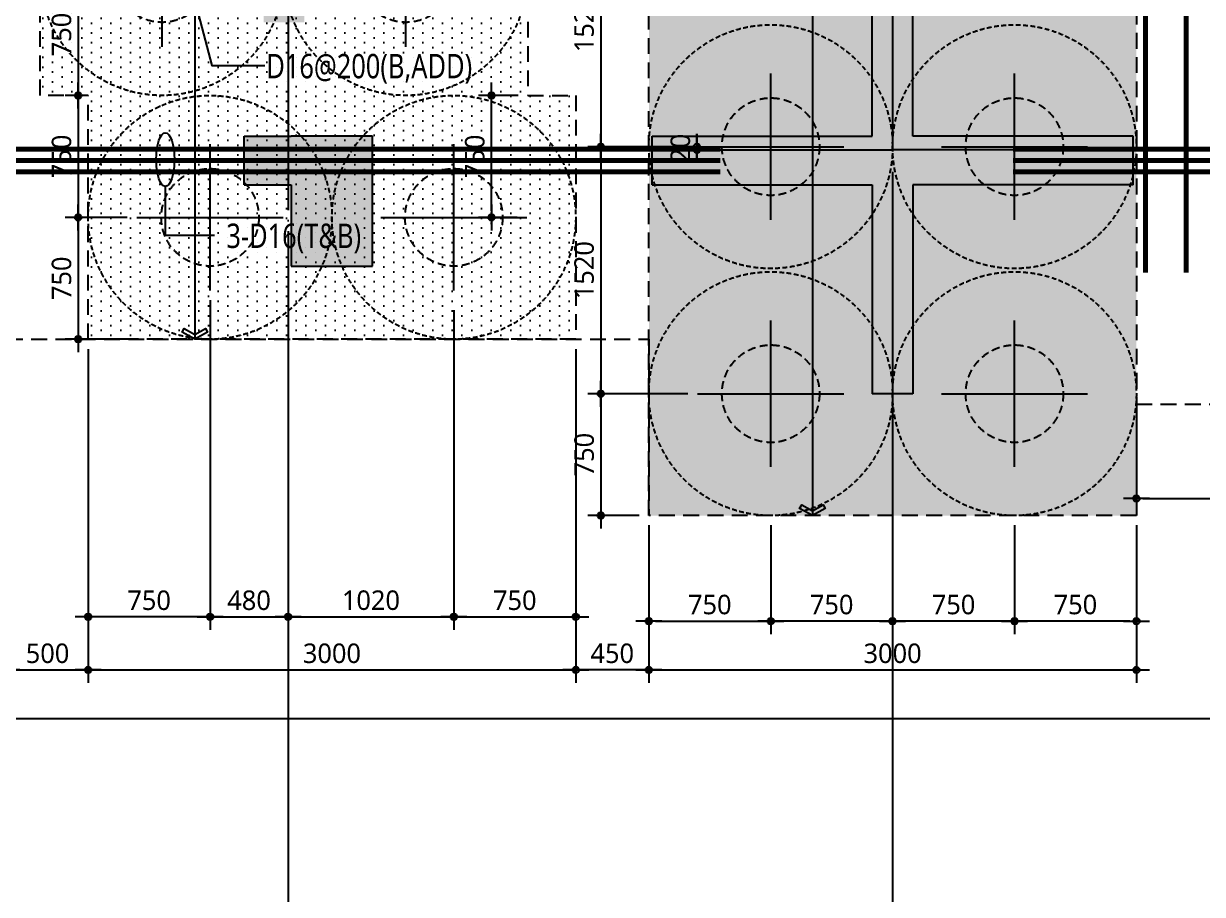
# Model space of a CAD drawing. Header units: millimetres. Extents: x 262481 to 2519995, y -394348 to 364571.
# Drawn here: x 547497 to 554751, y -77393 to -72034 of the extents above; entities that cross this region are included whole.
import ezdxf
from ezdxf.enums import TextEntityAlignment as Align
from ezdxf.xclip import XClip

# ---------------------------------------------------------------- set-up
doc = ezdxf.new("R2010")
doc.units = ezdxf.units.MM
doc.header["$LTSCALE"] = 65
doc.header["$XCLIPFRAME"] = 0
for name, pattern in [('CEN', [62, 60, -1, 0, -1]), ('HID2', [7.5, 6, -1.5]), ('XS-기초$0$CEN', [62, 60, -1, 0, -1]), ('XS-기초$0$HID', [2.3, 1.5, -0.8])]:
    doc.linetypes.add(name, pattern=pattern)
doc.layers.get('Defpoints').update_dxf_attribs({"color": 145})
for name, color, linetype in [('BAR-B', 2, 'HID2'), ('BAR-T', 2, 'Continuous'), ('CEN', 1, 'CEN'), ('DIM', 7, 'Continuous'), ('DOT', 3, 'Continuous'), ('LEADER', 7, 'Continuous'), ('T', 1, 'Continuous'), ('XS-기초$0$252', 252, 'Continuous'), ('XS-기초$0$CEN', 1, 'XS-기초$0$CEN'), ('XS-기초$0$PILE', 3, 'XS-기초$0$HID'), ('XS-기초$0$WALL', 11, 'Continuous'), ('XS-기초$0$기초연단', 3, 'Continuous'), ('XS-기초$0$보강구간', 6, 'XS-기초$0$HID')]:
    doc.layers.add(name, color=color, linetype=linetype)
doc.layers.add('DEFPOINT', color=144, linetype='Continuous', plot=False)
doc.layers.add('XS-기초$0$DEFPOINT', color=144, linetype='Continuous', plot=False)
doc.styles.add('맑은고딕', font='malgun.ttf')
doc.dimstyles.new('DIM_40', dxfattribs={"dimscale": 40, "dimtxt": 3, "dimasz": 1, "dimexe": 2, "dimexo": 1.5, "dimgap": 1, "dimtad": 1, "dimdec": 0, "dimzin": 0, "dimdsep": 46, "dimtxsty": '맑은고딕', "dimblk1": 'DIMDOT', "dimblk2": 'DIMDOT', "dimsah": 1, "dimcen": 0.09, "dimdle": 2, "dimclrd": 7, "dimclre": 7, "dimclrt": 6, "dimadec": 0, "dimazin": 0, "dimtfac": 1, "dimtdec": 0, "dimtix": 1, "dimtmove": 2, "dimatfit": 3, "dimldrblk": 'DIMDOT', "dimfxl": 0, "dimtolj": 1, "dimtzin": 0, "dimarcsym": 0})

# ---------------------------------------------------------------- blocks, each defined once
blk = doc.blocks.new('XS-기초$0$PILE-600')
at = {"layer": 'XS-기초$0$DEFPOINT', "color": 173, "linetype": 'XS-기초$0$HID', "ltscale": 0.3}
blk.add_circle((0, 0), 750, dxfattribs=at)
at = {"layer": 'XS-기초$0$PILE', "linetype": 'Continuous'}
for p, q in [((0, -450), (0, 450)), ((-450, 0), (450, 0))]:
    blk.add_line(p, q, dxfattribs=at)
at = {"layer": 'XS-기초$0$PILE', "ltscale": 0.5}
blk.add_circle((0, 0), 300, dxfattribs=at)
blk = doc.blocks.new('XS-기초$0$A$C762E058C')
at = {"layer": 'XS-기초$0$252'}
h = blk.add_hatch(color=256, dxfattribs=at)
h.dxf.hatch_style = 1
h.paths.add_polyline_path([(124805, -55785), (124805, -55985), (123925, -55985), (123925, -56285), (125305, -56285), (125305, -57445), (126255, -57445), (126255, -63825), (124900, -63825), (124900, -64125), (125200, -64125), (125200, -64625), (125700, -64625), (125700, -64125), (126255, -64125), (126255, -65410), (126505, -65410), (126505, -64125), (127860, -64125), (127860, -63825), (126505, -63825), (126505, -57445), (127455, -57445), (127455, -56285), (128835, -56285), (128835, -55985), (127155, -55985), (127155, -57145), (126380, -57145), (125605, -57145), (125605, -55985), (125605, -55785)])
h.paths.add_polyline_path([(106100, -55300), (105300, -55300), (105300, -55800), (106100, -55800)])
h.paths.add_polyline_path([(105600, -63900), (105800, -63900), (105800, -65410), (106100, -65410), (106100, -64125), (107400, -64125), (107400, -63825), (106100, -63825), (106100, -60730), (109280, -60730), (109280, -60480), (106100, -60480), (106100, -56285), (106915, -56285), (106915, -55985), (105800, -55985), (105800, -63100), (105600, -63100)])
h.paths.add_polyline_path([(133680, -63250), (133480, -63250), (133480, -55950), (133680, -55950), (133680, -55150), (133480, -55150), (133480, -54495), (133180, -54495), (133180, -55985), (132365, -55985), (132365, -56285), (133180, -56285), (133180, -60480), (130000, -60480), (130000, -60730), (133180, -60730), (133180, -63825), (131880, -63825), (131880, -64125), (133180, -64125), (133180, -65410), (133480, -65410), (133480, -64050), (133680, -64050)])
h.paths.add_polyline_path([(117700, -64625), (117700, -63825), (117200, -63825), (117200, -64625)], flags=17)
h.paths.add_polyline_path([(109700, -63825), (109200, -63825), (108910, -63825), (108910, -64125), (109200, -64125), (109200, -64625), (109700, -64625)])
h.paths.add_polyline_path([(124075, -54635), (124375, -54635), (124375, -46185), (117850, -46185), (117850, -45985), (117050, -45985), (117050, -46185), (116075, -46185), (116075, -46485), (116525, -46485), (116525, -49385), (116825, -49385), (116825, -46485), (121375, -46485), (121375, -49085), (117935, -49085), (117935, -49385), (121850, -49385), (121850, -49085), (121675, -49085), (121675, -46485), (124075, -46485), (124075, -49085), (123420, -49085), (123420, -49385), (124075, -49385), (124075, -51585), (123475, -51585), (123475, -51885), (124075, -51885), (124075, -54185), (119175, -54185), (119175, -51885), (119875, -51885), (119875, -51585), (118875, -51585), (118875, -54185), (116525, -54185), (116525, -54485), (124075, -54485)])
h.paths.add_polyline_path([(120965, -51885), (122285, -51885), (122285, -51585), (120965, -51585)], flags=17)
h.paths.add_polyline_path([(114725, -53185), (113725, -53185), (113725, -53885), (110505, -53885), (110505, -53185), (109505, -53185), (109505, -53885), (108085, -53885), (108085, -53185), (107085, -53185), (107085, -53885), (105800, -53885), (105800, -54185), (114725, -54185)])
h.paths.add_polyline_path([(113025, -65410), (112775, -65410), (112775, -64125), (111420, -64125), (111420, -63825), (112775, -63825), (112775, -57445), (111825, -57445), (111825, -56285), (110445, -56285), (110445, -55985), (112125, -55985), (112125, -57145), (112900, -57145), (113675, -57145), (113675, -55985), (115355, -55985), (115355, -56285), (113975, -56285), (113975, -57445), (113025, -57445), (113025, -63825), (114380, -63825), (114380, -64125), (113025, -64125)])
h.paths.add_polyline_path([(119765, -65410), (119515, -65410), (119515, -64125), (118400, -64125), (118400, -63825), (119515, -63825), (119515, -60730), (116520, -60730), (116520, -60480), (119515, -60480), (119515, -56285), (118885, -56285), (118885, -55985), (119640, -55985), (120395, -55985), (120395, -56285), (119765, -56285), (119765, -60480), (122760, -60480), (122760, -60730), (119765, -60730), (119765, -63825), (120880, -63825), (120880, -64125), (119765, -64125)])
h.paths.add_polyline_path([(122390, -64125), (122390, -63825), (122790, -63825), (122790, -64125)])
h.paths.add_polyline_path([(122510, -63125), (122760, -63125), (122760, -61590), (122510, -61590)], flags=17)
h.paths.add_polyline_path([(122510, -56985), (122760, -56985), (122760, -57815), (122510, -57815)], flags=17)
h.paths.add_polyline_path([(121905, -56285), (122705, -56285), (122705, -55985), (121905, -55985)])
h.paths.add_polyline_path([(130370, -64125), (130370, -63825), (129970, -63825), (129970, -64125)])
h.paths.add_polyline_path([(130250, -63125), (130000, -63125), (130000, -61590), (130250, -61590)])
h.paths.add_polyline_path([(130250, -56985), (130000, -56985), (130000, -57815), (130250, -57815)])
h.paths.add_polyline_path([(130855, -56285), (130055, -56285), (130055, -55985), (130855, -55985)], flags=17)
h.paths.add_polyline_path([(116890, -64125), (116890, -63825), (116490, -63825), (116490, -64125)])
h.paths.add_polyline_path([(116770, -63125), (116520, -63125), (116520, -61590), (116770, -61590)])
h.paths.add_polyline_path([(116770, -56985), (116520, -56985), (116520, -57815), (116770, -57815)])
h.paths.add_polyline_path([(117375, -56285), (116575, -56285), (116575, -55985), (117375, -55985)])
h.paths.add_polyline_path([(109030, -63125), (109280, -63125), (109280, -61590), (109030, -61590)], flags=17)
h.paths.add_polyline_path([(109030, -56985), (109280, -56985), (109280, -57815), (109030, -57815)], flags=17)
h.paths.add_polyline_path([(108425, -56285), (109225, -56285), (109225, -55985), (108425, -55985)])
h.paths.add_polyline_path([(125850, -47200), (125050, -47200), (125050, -47700), (125850, -47700)])
h.paths.add_polyline_path([(114725, -50300), (113725, -50300), (113725, -51300), (114725, -51300)])
h.paths.add_polyline_path([(110505, -50300), (109505, -50300), (109505, -51300), (110505, -51300)])
h.paths.add_polyline_path([(108085, -50300), (107085, -50300), (107085, -51300), (108085, -51300)])
h.paths.add_polyline_path([(110505, -45410), (109505, -45410), (109505, -44410), (110505, -44410)])
h.paths.add_polyline_path([(108085, -45410), (107085, -45410), (107085, -44410), (108085, -44410)])
h.paths.add_polyline_path([(110505, -48330), (109505, -48330), (109505, -47330), (110505, -47330), (110505, -47705), (113005, -47705), (113005, -46805), (114425, -46805), (114425, -45775), (114725, -45775), (114725, -47105), (113305, -47105), (113305, -47830), (113305, -48555), (114725, -48555), (114725, -49850), (114425, -49850), (114425, -48855), (113005, -48855), (113005, -47955), (110505, -47955)])
h.paths.add_polyline_path([(108085, -48330), (107085, -48330), (107085, -47955), (105800, -47955), (105800, -47705), (107085, -47705), (107085, -47330), (108085, -47330)])
h.paths.add_polyline_path([(113725, -44360), (113725, -44610), (113095, -44610), (113095, -44360)])
h.paths.add_polyline_path([(114425, -43755), (114425, -44555), (114725, -44555), (114725, -43755)])
h.paths.add_polyline_path([(133850, -47200), (133050, -47200), (133050, -47700), (133850, -47700)])
h.paths.add_polyline_path([(125850, -39100), (125050, -39100), (125050, -39600), (125850, -39600)])
h.paths.add_polyline_path([(117850, -39100), (117050, -39100), (117050, -39600), (117850, -39600)], flags=17)
h.paths.add_polyline_path([(117485, -34200), (117485, -34500), (118975, -34500), (118975, -36300), (116075, -36300), (116075, -36600), (119275, -36600), (119275, -29350), (105800, -29350), (105800, -29650), (107085, -29650), (107085, -30350), (108085, -30350), (108085, -29650), (109505, -29650), (109505, -30350), (110505, -30350), (110505, -29650), (114425, -29650), (114425, -30465), (114725, -30465), (114725, -29650), (116075, -29650), (116075, -35190), (116375, -35190), (116375, -29650), (118975, -29650), (118975, -34200)])
h.paths.add_polyline_path([(110505, -41290), (109505, -41290), (109505, -42290), (110505, -42290), (110505, -41915), (114425, -41915), (114425, -42545), (114725, -42545), (114725, -41790), (114725, -41035), (114425, -41035), (114425, -41665), (110505, -41665)])
h.paths.add_polyline_path([(108085, -41290), (107085, -41290), (107085, -41665), (105800, -41665), (105800, -41915), (107085, -41915), (107085, -42290), (108085, -42290)])
h.paths.add_polyline_path([(110505, -38170), (109505, -38170), (109505, -39170), (110505, -39170)])
h.paths.add_polyline_path([(108085, -38170), (107085, -38170), (107085, -39170), (108085, -39170)])
h.paths.add_polyline_path([(110505, -36250), (109505, -36250), (109505, -35250), (110505, -35250), (110505, -35625), (113005, -35625), (113005, -34725), (114425, -34725), (114425, -33695), (114725, -33695), (114725, -35025), (113305, -35025), (113305, -35750), (113305, -36475), (114725, -36475), (114725, -37805), (114425, -37805), (114425, -36775), (113005, -36775), (113005, -35875), (110505, -35875)])
h.paths.add_polyline_path([(108085, -36250), (107085, -36250), (107085, -35875), (105800, -35875), (105800, -35625), (107085, -35625), (107085, -35250), (108085, -35250)])
h.paths.add_polyline_path([(110505, -33330), (109505, -33330), (109505, -32330), (110505, -32330)], flags=17)
h.paths.add_polyline_path([(108085, -33330), (107085, -33330), (107085, -32330), (108085, -32330)], flags=17)
h.paths.add_polyline_path([(113725, -39220), (113725, -38970), (113095, -38970), (113095, -39220)])
h.paths.add_polyline_path([(114425, -39825), (114425, -39025), (114725, -39025), (114725, -39825)])
h.paths.add_polyline_path([(113725, -32280), (113725, -32530), (113095, -32530), (113095, -32280)], flags=17)
h.paths.add_polyline_path([(114425, -31675), (114425, -32475), (114725, -32475), (114725, -31675)], flags=17)
edge = h.paths.add_edge_path()
edge.add_line((121375, -49385), (121850, -49385))
edge.add_line((116075, -34200), (116075, -34500))
blk = doc.blocks.new('XS-기초')
at = {"layer": 'XS-기초$0$CEN'}
for p, q in [((231210, 142315), (231210, 132890)), ((231210, 142315), (231210, 132890)), ((227490, 137920), (227490, 132890)), ((224470, 134390), (231210, 134390)), ((237950, 134390), (231210, 134390))]:
    blk.add_line(p, q, dxfattribs=at)
at = {"layer": 'XS-기초$0$WALL'}
for p, q in [((231085, 134475), (231085, 140855)), ((231335, 134475), (231335, 140855)), ((227220, 134475), (227510, 134475)), ((227220, 134175), (227220, 134475)), ((228010, 134475), (227510, 134475)), ((228010, 133675), (228010, 134475)), ((229730, 134475), (231085, 134475)), ((229730, 134175), (229730, 134475)), ((232690, 134475), (231335, 134475)), ((232690, 134175), (232690, 134475)), ((227220, 134175), (227510, 134175)), ((227510, 134175), (227510, 133675)), ((229730, 134175), (231085, 134175)), ((231085, 134175), (231085, 132890)), ((232690, 134175), (231335, 134175)), ((231335, 134175), (231335, 132890)), ((227510, 133675), (228010, 133675)), ((231335, 132890), (231085, 132890))]:
    blk.add_line(p, q, dxfattribs=at)
at = {"layer": 'XS-기초$0$기초연단', "linetype": 'XS-기초$0$HID'}
for p, q in [((225760, 133225), (229710, 133225)), ((229710, 133225), (229710, 132140)), ((232710, 132825), (232710, 132140)), ((232710, 132825), (236450, 132825)), ((232710, 132140), (229710, 132140))]:
    blk.add_line(p, q, dxfattribs=at)
at = {"layer": 'XS-기초$0$보강구간'}
blk.add_lwpolyline([(232710, 132140), (229710, 132140), (229710, 141240), (232710, 141240)], close=True, dxfattribs=at)
blk.add_lwpolyline([(226260, 133225), (226260, 134725), (225965, 134725), (225965, 136225), (228965, 136225), (228965, 134725), (229260, 134725), (229260, 133225), (226260, 133225)], dxfattribs=at)
at = {"layer": 'XS-기초$0$252'}
blk.add_blockref('XS-기초$0$A$C762E058C', (118310, 198300), dxfattribs=at)
at = {"layer": 'XS-기초$0$PILE'}
for p in [(226715, 135475), (228215, 135475), (230460, 134410), (231960, 134410), (227010, 133975), (228510, 133975), (230460, 132890), (231960, 132890)]:
    blk.add_blockref('XS-기초$0$PILE-600', p, dxfattribs=at)
blk = doc.blocks.new('DIMDOT')
at = {"layer": 'DIM', "linetype": 'Continuous'}
blk.add_line((-2, 0), (2, 0), dxfattribs=at)
for radius in [0.5, 0.25]:
    blk.add_circle((0, 0), radius, dxfattribs=at)
blk = doc.blocks.new('*D346')
at = {"layer": 'Defpoints', "color": 0, "linetype": 'Continuous', "transparency": 16777216}
for p in [(551344.3, -75061.6), (554344.3, -75061.6), (554344.3, -76011.6)]:
    blk.add_point(p, dxfattribs=at)
at = {"layer": 'DIM', "color": 7, "linetype": 'Continuous', "lineweight": -2, "transparency": 16777216}
for p, q in [((551344.3, -75121.6), (551344.3, -76091.6)), ((554344.3, -75121.6), (554344.3, -76091.6)), ((551384.3, -76011.6), (554304.3, -76011.6))]:
    blk.add_line(p, q, dxfattribs=at)
at = {"layer": 'DIM', "color": 7, "linetype": 'Continuous', "lineweight": -2, "transparency": 16777216, "xscale": 40, "yscale": 40, "zscale": 40, "rotation": 180}
blk.add_blockref('DIMDOT', (551344.3, -76011.6), dxfattribs=at)
at = {"layer": 'DIM', "color": 7, "linetype": 'Continuous', "lineweight": -2, "transparency": 16777216, "xscale": 40, "yscale": 40, "zscale": 40}
blk.add_blockref('DIMDOT', (554344.3, -76011.6), dxfattribs=at)
at = {"layer": 'DIM', "color": 6, "linetype": 'Continuous', "transparency": 16777216, "insert": (552844.3, -75909.7), "char_height": 120, "attachment_point": 5, "style": '맑은고딕'}
blk.add_mtext('\\A1;3000', dxfattribs=at)
blk = doc.blocks.new('*D347')
at = {"layer": 'Defpoints', "color": 0, "linetype": 'Continuous', "transparency": 16777216}
for p in [(551344.3, -75061.6), (552094.3, -75061.6), (552094.3, -75711.6)]:
    blk.add_point(p, dxfattribs=at)
at = {"layer": 'DIM', "color": 7, "linetype": 'Continuous', "lineweight": -2, "transparency": 16777216}
for p, q in [((551344.3, -75121.6), (551344.3, -75791.6)), ((552094.3, -75121.6), (552094.3, -75791.6)), ((551384.3, -75711.6), (552054.3, -75711.6))]:
    blk.add_line(p, q, dxfattribs=at)
at = {"layer": 'DIM', "color": 7, "linetype": 'Continuous', "lineweight": -2, "transparency": 16777216, "xscale": 40, "yscale": 40, "zscale": 40, "rotation": 180}
blk.add_blockref('DIMDOT', (551344.3, -75711.6), dxfattribs=at)
at = {"layer": 'DIM', "color": 7, "linetype": 'Continuous', "lineweight": -2, "transparency": 16777216, "xscale": 40, "yscale": 40, "zscale": 40}
blk.add_blockref('DIMDOT', (552094.3, -75711.6), dxfattribs=at)
at = {"layer": 'DIM', "color": 6, "linetype": 'Continuous', "transparency": 16777216, "insert": (551719.3, -75609.7), "char_height": 120, "attachment_point": 5, "style": '맑은고딕'}
blk.add_mtext('\\A1;750', dxfattribs=at)
blk = doc.blocks.new('*D348')
at = {"layer": 'Defpoints', "color": 0, "linetype": 'Continuous', "transparency": 16777216}
for p in [(553594.3, -75061.6), (554344.3, -75061.6), (553594.3, -75711.6)]:
    blk.add_point(p, dxfattribs=at)
at = {"layer": 'DIM', "color": 7, "linetype": 'Continuous', "lineweight": -2, "transparency": 16777216}
for p, q in [((553594.3, -75121.6), (553594.3, -75791.6)), ((554344.3, -75121.6), (554344.3, -75791.6)), ((554304.3, -75711.6), (553634.3, -75711.6))]:
    blk.add_line(p, q, dxfattribs=at)
at = {"layer": 'DIM', "color": 7, "linetype": 'Continuous', "lineweight": -2, "transparency": 16777216, "xscale": 40, "yscale": 40, "zscale": 40, "rotation": 180}
blk.add_blockref('DIMDOT', (553594.3, -75711.6), dxfattribs=at)
at = {"layer": 'DIM', "color": 7, "linetype": 'Continuous', "lineweight": -2, "transparency": 16777216, "xscale": 40, "yscale": 40, "zscale": 40}
blk.add_blockref('DIMDOT', (554344.3, -75711.6), dxfattribs=at)
at = {"layer": 'DIM', "color": 6, "linetype": 'Continuous', "transparency": 16777216, "insert": (553969.3, -75609.7), "char_height": 120, "attachment_point": 5, "style": '맑은고딕'}
blk.add_mtext('\\A1;750', dxfattribs=at)
blk = doc.blocks.new('*D349')
at = {"layer": 'Defpoints', "color": 0, "linetype": 'Continuous', "transparency": 16777216}
for p in [(552844.3, -75061.6), (553594.3, -75061.6), (552844.3, -75711.6)]:
    blk.add_point(p, dxfattribs=at)
at = {"layer": 'DIM', "color": 7, "linetype": 'Continuous', "lineweight": -2, "transparency": 16777216}
for p, q in [((552844.3, -75121.6), (552844.3, -75791.6)), ((553594.3, -75121.6), (553594.3, -75791.6)), ((553554.3, -75711.6), (552884.3, -75711.6))]:
    blk.add_line(p, q, dxfattribs=at)
at = {"layer": 'DIM', "color": 7, "linetype": 'Continuous', "lineweight": -2, "transparency": 16777216, "xscale": 40, "yscale": 40, "zscale": 40, "rotation": 180}
blk.add_blockref('DIMDOT', (552844.3, -75711.6), dxfattribs=at)
at = {"layer": 'DIM', "color": 7, "linetype": 'Continuous', "lineweight": -2, "transparency": 16777216, "xscale": 40, "yscale": 40, "zscale": 40}
blk.add_blockref('DIMDOT', (553594.3, -75711.6), dxfattribs=at)
at = {"layer": 'DIM', "color": 6, "linetype": 'Continuous', "transparency": 16777216, "insert": (553219.3, -75609.7), "char_height": 120, "attachment_point": 5, "style": '맑은고딕'}
blk.add_mtext('\\A1;750', dxfattribs=at)
blk = doc.blocks.new('*D350')
at = {"layer": 'Defpoints', "color": 0, "linetype": 'Continuous', "transparency": 16777216}
for p in [(552094.3, -75061.6), (552844.3, -75061.6), (552094.3, -75711.6)]:
    blk.add_point(p, dxfattribs=at)
at = {"layer": 'DIM', "color": 7, "linetype": 'Continuous', "lineweight": -2, "transparency": 16777216}
for p, q in [((552094.3, -75121.6), (552094.3, -75791.6)), ((552844.3, -75121.6), (552844.3, -75791.6)), ((552804.3, -75711.6), (552134.3, -75711.6))]:
    blk.add_line(p, q, dxfattribs=at)
at = {"layer": 'DIM', "color": 7, "linetype": 'Continuous', "lineweight": -2, "transparency": 16777216, "xscale": 40, "yscale": 40, "zscale": 40, "rotation": 180}
blk.add_blockref('DIMDOT', (552094.3, -75711.6), dxfattribs=at)
at = {"layer": 'DIM', "color": 7, "linetype": 'Continuous', "lineweight": -2, "transparency": 16777216, "xscale": 40, "yscale": 40, "zscale": 40}
blk.add_blockref('DIMDOT', (552844.3, -75711.6), dxfattribs=at)
at = {"layer": 'DIM', "color": 6, "linetype": 'Continuous', "transparency": 16777216, "insert": (552469.3, -75609.7), "char_height": 120, "attachment_point": 5, "style": '맑은고딕'}
blk.add_mtext('\\A1;750', dxfattribs=at)
blk = doc.blocks.new('*D384')
at = {"layer": 'Defpoints', "color": 0, "linetype": 'Continuous', "transparency": 16777216}
for p in [(547899.3, -71726.6), (547832.8, -72476.6), (547899.3, -72476.6)]:
    blk.add_point(p, dxfattribs=at)
at = {"layer": 'DIM', "color": 7, "linetype": 'Continuous', "lineweight": -2, "transparency": 16777216}
for p, q in [((547839.3, -71726.6), (547752.8, -71726.6)), ((547832.8, -71766.6), (547832.8, -72436.6)), ((547839.3, -72476.6), (547752.8, -72476.6))]:
    blk.add_line(p, q, dxfattribs=at)
at = {"layer": 'DIM', "color": 7, "linetype": 'Continuous', "lineweight": -2, "transparency": 16777216, "xscale": 40, "yscale": 40, "zscale": 40}
for p, rotation in [((547832.8, -71726.6), 90), ((547832.8, -72476.6), 270)]:
    blk.add_blockref('DIMDOT', p, dxfattribs=dict(at, rotation=rotation))
at = {"layer": 'DIM', "color": 6, "linetype": 'Continuous', "transparency": 16777216, "insert": (547730.8, -72101.6), "char_height": 120, "attachment_point": 5, "rotation": 90, "style": '맑은고딕'}
blk.add_mtext('\\A1;750', dxfattribs=at)
blk = doc.blocks.new('*D434')
at = {"layer": 'Defpoints', "color": 0, "linetype": 'Continuous', "transparency": 16777216}
for p in [(551644.3, -71271.6), (551048.8, -72791.6), (551644.3, -72791.6)]:
    blk.add_point(p, dxfattribs=at)
at = {"layer": 'DIM', "color": 7, "linetype": 'Continuous', "lineweight": -2, "transparency": 16777216}
for p, q in [((551584.3, -71271.6), (550968.8, -71271.6)), ((551048.8, -71311.6), (551048.8, -72751.6)), ((551584.3, -72791.6), (550968.8, -72791.6))]:
    blk.add_line(p, q, dxfattribs=at)
at = {"layer": 'DIM', "color": 7, "linetype": 'Continuous', "lineweight": -2, "transparency": 16777216, "xscale": 40, "yscale": 40, "zscale": 40}
for p, rotation in [((551048.8, -71271.6), 90), ((551048.8, -72791.6), 270)]:
    blk.add_blockref('DIMDOT', p, dxfattribs=dict(at, rotation=rotation))
at = {"layer": 'DIM', "color": 6, "linetype": 'Continuous', "transparency": 16777216, "insert": (550946.4, -72031.6), "char_height": 120, "attachment_point": 5, "rotation": 90, "style": '맑은고딕'}
blk.add_mtext('\\A1;1520', dxfattribs=at)
blk = doc.blocks.new('*D447')
at = {"layer": 'Defpoints', "color": 0, "linetype": 'Continuous', "transparency": 16777216}
for p in [(551644.3, -72791.6), (551048.8, -74311.6), (551644.3, -74311.6)]:
    blk.add_point(p, dxfattribs=at)
at = {"layer": 'DIM', "color": 7, "linetype": 'Continuous', "lineweight": -2, "transparency": 16777216}
for p, q in [((551584.3, -72791.6), (550968.8, -72791.6)), ((551048.8, -72831.6), (551048.8, -74271.6)), ((551584.3, -74311.6), (550968.8, -74311.6))]:
    blk.add_line(p, q, dxfattribs=at)
at = {"layer": 'DIM', "color": 7, "linetype": 'Continuous', "lineweight": -2, "transparency": 16777216, "xscale": 40, "yscale": 40, "zscale": 40}
for p, rotation in [((551048.8, -72791.6), 90), ((551048.8, -74311.6), 270)]:
    blk.add_blockref('DIMDOT', p, dxfattribs=dict(at, rotation=rotation))
at = {"layer": 'DIM', "color": 6, "linetype": 'Continuous', "transparency": 16777216, "insert": (550946.4, -73551.6), "char_height": 120, "attachment_point": 5, "rotation": 90, "style": '맑은고딕'}
blk.add_mtext('\\A1;1520', dxfattribs=at)
blk = doc.blocks.new('*D448')
at = {"layer": 'Defpoints', "color": 0, "linetype": 'Continuous', "transparency": 16777216}
for p in [(551644.3, -74311.6), (551048.8, -75061.6), (551344.3, -75061.6)]:
    blk.add_point(p, dxfattribs=at)
at = {"layer": 'DIM', "color": 7, "linetype": 'Continuous', "lineweight": -2, "transparency": 16777216}
for p, q in [((551584.3, -74311.6), (550968.8, -74311.6)), ((551048.8, -74351.6), (551048.8, -75021.6)), ((551284.3, -75061.6), (550968.8, -75061.6))]:
    blk.add_line(p, q, dxfattribs=at)
at = {"layer": 'DIM', "color": 7, "linetype": 'Continuous', "lineweight": -2, "transparency": 16777216, "xscale": 40, "yscale": 40, "zscale": 40}
for p, rotation in [((551048.8, -74311.6), 90), ((551048.8, -75061.6), 270)]:
    blk.add_blockref('DIMDOT', p, dxfattribs=dict(at, rotation=rotation))
at = {"layer": 'DIM', "color": 6, "linetype": 'Continuous', "transparency": 16777216, "insert": (550946.8, -74686.6), "char_height": 120, "attachment_point": 5, "rotation": 90, "style": '맑은고딕'}
blk.add_mtext('\\A1;750', dxfattribs=at)
blk = doc.blocks.new('*D608')
at = {"layer": 'Defpoints', "color": 0, "linetype": 'Continuous', "transparency": 16777216}
for p in [(547894.3, -73976.6), (550894.3, -73976.6), (550894.3, -76011.6)]:
    blk.add_point(p, dxfattribs=at)
at = {"layer": 'DIM', "color": 7, "linetype": 'Continuous', "lineweight": -2, "transparency": 16777216}
for p, q in [((547894.3, -74036.6), (547894.3, -76091.6)), ((550894.3, -74036.6), (550894.3, -76091.6)), ((547934.3, -76011.6), (550854.3, -76011.6))]:
    blk.add_line(p, q, dxfattribs=at)
at = {"layer": 'DIM', "color": 7, "linetype": 'Continuous', "lineweight": -2, "transparency": 16777216, "xscale": 40, "yscale": 40, "zscale": 40, "rotation": 180}
blk.add_blockref('DIMDOT', (547894.3, -76011.6), dxfattribs=at)
at = {"layer": 'DIM', "color": 7, "linetype": 'Continuous', "lineweight": -2, "transparency": 16777216, "xscale": 40, "yscale": 40, "zscale": 40}
blk.add_blockref('DIMDOT', (550894.3, -76011.6), dxfattribs=at)
at = {"layer": 'DIM', "color": 6, "linetype": 'Continuous', "transparency": 16777216, "insert": (549394.3, -75909.7), "char_height": 120, "attachment_point": 5, "style": '맑은고딕'}
blk.add_mtext('\\A1;3000', dxfattribs=at)
blk = doc.blocks.new('*D609')
at = {"layer": 'Defpoints', "color": 0, "linetype": 'Continuous', "transparency": 16777216}
for p in [(550144.3, -73736.6), (550894.3, -73976.6), (550894.3, -75685.3)]:
    blk.add_point(p, dxfattribs=at)
at = {"layer": 'DIM', "color": 7, "linetype": 'Continuous', "lineweight": -2, "transparency": 16777216}
for p, q in [((550144.3, -73796.6), (550144.3, -75765.3)), ((550894.3, -74036.6), (550894.3, -75765.3)), ((550184.3, -75685.3), (550854.3, -75685.3))]:
    blk.add_line(p, q, dxfattribs=at)
at = {"layer": 'DIM', "color": 7, "linetype": 'Continuous', "lineweight": -2, "transparency": 16777216, "xscale": 40, "yscale": 40, "zscale": 40, "rotation": 180}
blk.add_blockref('DIMDOT', (550144.3, -75685.3), dxfattribs=at)
at = {"layer": 'DIM', "color": 7, "linetype": 'Continuous', "lineweight": -2, "transparency": 16777216, "xscale": 40, "yscale": 40, "zscale": 40}
blk.add_blockref('DIMDOT', (550894.3, -75685.3), dxfattribs=at)
at = {"layer": 'DIM', "color": 6, "linetype": 'Continuous', "transparency": 16777216, "insert": (550519.3, -75583.3), "char_height": 120, "attachment_point": 5, "style": '맑은고딕'}
blk.add_mtext('\\A1;750', dxfattribs=at)
blk = doc.blocks.new('*D610')
at = {"layer": 'Defpoints', "color": 0, "linetype": 'Continuous', "transparency": 16777216}
for p in [(548644.3, -73676.6), (547894.3, -73976.6), (547894.3, -75685.3)]:
    blk.add_point(p, dxfattribs=at)
at = {"layer": 'DIM', "color": 7, "linetype": 'Continuous', "lineweight": -2, "transparency": 16777216}
for p, q in [((548644.3, -73736.6), (548644.3, -75765.3)), ((547894.3, -74036.6), (547894.3, -75765.3)), ((548604.3, -75685.3), (547934.3, -75685.3))]:
    blk.add_line(p, q, dxfattribs=at)
at = {"layer": 'DIM', "color": 7, "linetype": 'Continuous', "lineweight": -2, "transparency": 16777216, "xscale": 40, "yscale": 40, "zscale": 40, "rotation": 180}
blk.add_blockref('DIMDOT', (547894.3, -75685.3), dxfattribs=at)
at = {"layer": 'DIM', "color": 7, "linetype": 'Continuous', "lineweight": -2, "transparency": 16777216, "xscale": 40, "yscale": 40, "zscale": 40}
blk.add_blockref('DIMDOT', (548644.3, -75685.3), dxfattribs=at)
at = {"layer": 'DIM', "color": 6, "linetype": 'Continuous', "transparency": 16777216, "insert": (548269.3, -75583.3), "char_height": 120, "attachment_point": 5, "style": '맑은고딕'}
blk.add_mtext('\\A1;750', dxfattribs=at)
blk = doc.blocks.new('*D611')
at = {"layer": 'Defpoints', "color": 0, "linetype": 'Continuous', "transparency": 16777216}
for p in [(548644.3, -75416.5), (549124.3, -75416.5), (549124.3, -75685.3)]:
    blk.add_point(p, dxfattribs=at)
at = {"layer": 'DIM', "color": 7, "linetype": 'Continuous', "lineweight": -2, "transparency": 16777216}
for p, q in [((548644.3, -75476.5), (548644.3, -75765.3)), ((549124.3, -75476.5), (549124.3, -75765.3)), ((548684.3, -75685.3), (549084.3, -75685.3))]:
    blk.add_line(p, q, dxfattribs=at)
at = {"layer": 'DIM', "color": 7, "linetype": 'Continuous', "lineweight": -2, "transparency": 16777216, "xscale": 40, "yscale": 40, "zscale": 40, "rotation": 180}
blk.add_blockref('DIMDOT', (548644.3, -75685.3), dxfattribs=at)
at = {"layer": 'DIM', "color": 7, "linetype": 'Continuous', "lineweight": -2, "transparency": 16777216, "xscale": 40, "yscale": 40, "zscale": 40}
blk.add_blockref('DIMDOT', (549124.3, -75685.3), dxfattribs=at)
at = {"layer": 'DIM', "color": 6, "linetype": 'Continuous', "transparency": 16777216, "insert": (548884.3, -75583.3), "char_height": 120, "attachment_point": 5, "style": '맑은고딕'}
blk.add_mtext('\\A1;480', dxfattribs=at)
blk = doc.blocks.new('*D612')
at = {"layer": 'Defpoints', "color": 0, "linetype": 'Continuous', "transparency": 16777216}
for p in [(549124.3, -75416.5), (550144.3, -75416.5), (550144.3, -75685.3)]:
    blk.add_point(p, dxfattribs=at)
at = {"layer": 'DIM', "color": 7, "linetype": 'Continuous', "lineweight": -2, "transparency": 16777216}
for p, q in [((549124.3, -75476.5), (549124.3, -75765.3)), ((550144.3, -75476.5), (550144.3, -75765.3)), ((549164.3, -75685.3), (550104.3, -75685.3))]:
    blk.add_line(p, q, dxfattribs=at)
at = {"layer": 'DIM', "color": 7, "linetype": 'Continuous', "lineweight": -2, "transparency": 16777216, "xscale": 40, "yscale": 40, "zscale": 40, "rotation": 180}
blk.add_blockref('DIMDOT', (549124.3, -75685.3), dxfattribs=at)
at = {"layer": 'DIM', "color": 7, "linetype": 'Continuous', "lineweight": -2, "transparency": 16777216, "xscale": 40, "yscale": 40, "zscale": 40}
blk.add_blockref('DIMDOT', (550144.3, -75685.3), dxfattribs=at)
at = {"layer": 'DIM', "color": 6, "linetype": 'Continuous', "transparency": 16777216, "insert": (549634.3, -75583), "char_height": 120, "attachment_point": 5, "style": '맑은고딕'}
blk.add_mtext('\\A1;1020', dxfattribs=at)
blk = doc.blocks.new('*D629')
at = {"layer": 'Defpoints', "color": 0, "linetype": 'Continuous', "transparency": 16777216}
for p in [(547899.3, -72476.6), (547832.8, -73226.6), (548194.3, -73226.6)]:
    blk.add_point(p, dxfattribs=at)
at = {"layer": 'DIM', "color": 7, "linetype": 'Continuous', "lineweight": -2, "transparency": 16777216}
for p, q in [((547839.3, -72476.6), (547752.8, -72476.6)), ((547832.8, -72516.6), (547832.8, -73186.6)), ((548134.3, -73226.6), (547752.8, -73226.6))]:
    blk.add_line(p, q, dxfattribs=at)
at = {"layer": 'DIM', "color": 7, "linetype": 'Continuous', "lineweight": -2, "transparency": 16777216, "xscale": 40, "yscale": 40, "zscale": 40}
for p, rotation in [((547832.8, -72476.6), 90), ((547832.8, -73226.6), 270)]:
    blk.add_blockref('DIMDOT', p, dxfattribs=dict(at, rotation=rotation))
at = {"layer": 'DIM', "color": 6, "linetype": 'Continuous', "transparency": 16777216, "insert": (547730.8, -72851.6), "char_height": 120, "attachment_point": 5, "rotation": 90, "style": '맑은고딕'}
blk.add_mtext('\\A1;750', dxfattribs=at)
blk = doc.blocks.new('*D630')
at = {"layer": 'Defpoints', "color": 0, "linetype": 'Continuous', "transparency": 16777216}
for p in [(547899.3, -73226.6), (547832.8, -73976.6), (548194.3, -73976.6)]:
    blk.add_point(p, dxfattribs=at)
at = {"layer": 'DIM', "color": 7, "linetype": 'Continuous', "lineweight": -2, "transparency": 16777216}
for p, q in [((547839.3, -73226.6), (547752.8, -73226.6)), ((547832.8, -73266.6), (547832.8, -73936.6)), ((548134.3, -73976.6), (547752.8, -73976.6))]:
    blk.add_line(p, q, dxfattribs=at)
at = {"layer": 'DIM', "color": 7, "linetype": 'Continuous', "lineweight": -2, "transparency": 16777216, "xscale": 40, "yscale": 40, "zscale": 40}
for p, rotation in [((547832.8, -73226.6), 90), ((547832.8, -73976.6), 270)]:
    blk.add_blockref('DIMDOT', p, dxfattribs=dict(at, rotation=rotation))
at = {"layer": 'DIM', "color": 6, "linetype": 'Continuous', "transparency": 16777216, "insert": (547730.8, -73601.6), "char_height": 120, "attachment_point": 5, "rotation": 90, "style": '맑은고딕'}
blk.add_mtext('\\A1;750', dxfattribs=at)
blk = doc.blocks.new('*D631')
at = {"layer": 'Defpoints', "color": 0, "linetype": 'Continuous', "transparency": 16777216}
for p in [(550375.8, -72476.6), (550599.3, -72476.6), (550594.3, -73226.6)]:
    blk.add_point(p, dxfattribs=at)
at = {"layer": 'DIM', "color": 7, "linetype": 'Continuous', "lineweight": -2, "transparency": 16777216}
for p, q in [((550539.3, -72476.6), (550295.8, -72476.6)), ((550375.8, -73186.6), (550375.8, -72516.6)), ((550534.3, -73226.6), (550295.8, -73226.6))]:
    blk.add_line(p, q, dxfattribs=at)
at = {"layer": 'DIM', "color": 7, "linetype": 'Continuous', "lineweight": -2, "transparency": 16777216, "xscale": 40, "yscale": 40, "zscale": 40}
for p, rotation in [((550375.8, -72476.6), 90), ((550375.8, -73226.6), 270)]:
    blk.add_blockref('DIMDOT', p, dxfattribs=dict(at, rotation=rotation))
at = {"layer": 'DIM', "color": 6, "linetype": 'Continuous', "transparency": 16777216, "insert": (550273.8, -72851.6), "char_height": 120, "attachment_point": 5, "rotation": 90, "style": '맑은고딕'}
blk.add_mtext('\\A1;750', dxfattribs=at)
blk = doc.blocks.new('*D635')
at = {"layer": 'Defpoints', "color": 0, "linetype": 'Continuous', "transparency": 16777216}
for p in [(554344.3, -74376.6), (555839.3, -74376.6), (555839.3, -74957.1)]:
    blk.add_point(p, dxfattribs=at)
at = {"layer": 'DIM', "color": 7, "linetype": 'Continuous', "lineweight": -2, "transparency": 16777216}
for p, q in [((554344.3, -74436.6), (554344.3, -75037.1)), ((555839.3, -74436.6), (555839.3, -75037.1)), ((554384.3, -74957.1), (555799.3, -74957.1))]:
    blk.add_line(p, q, dxfattribs=at)
at = {"layer": 'DIM', "color": 7, "linetype": 'Continuous', "lineweight": -2, "transparency": 16777216, "xscale": 40, "yscale": 40, "zscale": 40, "rotation": 180}
blk.add_blockref('DIMDOT', (554344.3, -74957.1), dxfattribs=at)
at = {"layer": 'DIM', "color": 7, "linetype": 'Continuous', "lineweight": -2, "transparency": 16777216, "xscale": 40, "yscale": 40, "zscale": 40}
blk.add_blockref('DIMDOT', (555839.3, -74957.1), dxfattribs=at)
at = {"layer": 'DIM', "color": 6, "linetype": 'Continuous', "transparency": 16777216, "insert": (555091.8, -74854.8), "char_height": 120, "attachment_point": 5, "style": '맑은고딕'}
blk.add_mtext('\\A1;1495', dxfattribs=at)
blk = doc.blocks.new('*D994')
at = {"layer": 'Defpoints', "color": 0, "linetype": 'Continuous', "transparency": 16777216}
for p in [(551640.6, -72811.6), (551693.8, -72791.6), (551693.8, -72811.6)]:
    blk.add_point(p, dxfattribs=at)
at = {"layer": 'DIM', "color": 7, "linetype": 'Continuous', "lineweight": -2, "transparency": 16777216}
for p, q in [((551640.6, -72751.6), (551640.6, -72711.6)), ((551633.8, -72791.6), (551560.6, -72791.6)), ((551633.8, -72811.6), (551560.6, -72811.6)), ((551640.6, -72791.6), (551640.6, -72811.6)), ((551640.6, -72851.6), (551640.6, -72891.6))]:
    blk.add_line(p, q, dxfattribs=at)
at = {"layer": 'DIM', "color": 7, "linetype": 'Continuous', "lineweight": -2, "transparency": 16777216, "xscale": 40, "yscale": 40, "zscale": 40}
for p, rotation in [((551640.6, -72791.6), 270), ((551640.6, -72811.6), 90)]:
    blk.add_blockref('DIMDOT', p, dxfattribs=dict(at, rotation=rotation))
at = {"layer": 'DIM', "color": 6, "linetype": 'Continuous', "transparency": 16777216, "insert": (551538.6, -72801.6), "char_height": 120, "attachment_point": 5, "rotation": 90, "style": '맑은고딕'}
blk.add_mtext('\\A1;20', dxfattribs=at)
blk = doc.blocks.new('*D1032')
at = {"layer": 'Defpoints', "color": 0, "linetype": 'Continuous', "transparency": 16777216}
for p in [(550894.3, -73976.6), (551344.3, -75061.6), (550894.3, -76011.6)]:
    blk.add_point(p, dxfattribs=at)
at = {"layer": 'DIM', "color": 7, "linetype": 'Continuous', "lineweight": -2, "transparency": 16777216}
for p, q in [((550894.3, -74036.6), (550894.3, -76091.6)), ((551344.3, -75121.6), (551344.3, -76091.6)), ((551304.3, -76011.6), (550934.3, -76011.6))]:
    blk.add_line(p, q, dxfattribs=at)
at = {"layer": 'DIM', "color": 7, "linetype": 'Continuous', "lineweight": -2, "transparency": 16777216, "xscale": 40, "yscale": 40, "zscale": 40, "rotation": 180}
blk.add_blockref('DIMDOT', (550894.3, -76011.6), dxfattribs=at)
at = {"layer": 'DIM', "color": 7, "linetype": 'Continuous', "lineweight": -2, "transparency": 16777216, "xscale": 40, "yscale": 40, "zscale": 40}
blk.add_blockref('DIMDOT', (551344.3, -76011.6), dxfattribs=at)
at = {"layer": 'DIM', "color": 6, "linetype": 'Continuous', "transparency": 16777216, "insert": (551119.3, -75909.7), "char_height": 120, "attachment_point": 5, "style": '맑은고딕'}
blk.add_mtext('\\A1;450', dxfattribs=at)
blk = doc.blocks.new('*D1033')
at = {"layer": 'Defpoints', "color": 0, "linetype": 'Continuous', "transparency": 16777216}
for p in [(547894.3, -73976.6), (547394.3, -75061.6), (547894.3, -76011.6)]:
    blk.add_point(p, dxfattribs=at)
at = {"layer": 'DIM', "color": 7, "linetype": 'Continuous', "lineweight": -2, "transparency": 16777216}
for p, q in [((547894.3, -74036.6), (547894.3, -76091.6)), ((547394.3, -75121.6), (547394.3, -76091.6)), ((547434.3, -76011.6), (547854.3, -76011.6))]:
    blk.add_line(p, q, dxfattribs=at)
at = {"layer": 'DIM', "color": 7, "linetype": 'Continuous', "lineweight": -2, "transparency": 16777216, "xscale": 40, "yscale": 40, "zscale": 40, "rotation": 180}
blk.add_blockref('DIMDOT', (547394.3, -76011.6), dxfattribs=at)
at = {"layer": 'DIM', "color": 7, "linetype": 'Continuous', "lineweight": -2, "transparency": 16777216, "xscale": 40, "yscale": 40, "zscale": 40}
blk.add_blockref('DIMDOT', (547894.3, -76011.6), dxfattribs=at)
at = {"layer": 'DIM', "color": 6, "linetype": 'Continuous', "transparency": 16777216, "insert": (547644.3, -75909.7), "char_height": 120, "attachment_point": 5, "style": '맑은고딕'}
blk.add_mtext('\\A1;500', dxfattribs=at)

msp = doc.modelspace()

# ---------------------------------------------------------------- hatches: boundary and pattern name
at = {"layer": 'DOT'}
h = msp.add_hatch(dxfattribs=at)
h.set_pattern_fill('DOTS', color=256, scale=60, angle=-90, style=0)
h.set_pattern_definition([(270, (388159.29, -295826.65), (60, -30), [0, -60])])
h.paths.add_polyline_path([(551344.3, -75061.6), (551344.3, -65961.6), (554344.3, -65961.6), (554344.3, -75061.6)])
h = msp.add_hatch(dxfattribs=at)
h.set_pattern_fill('DOTS', color=256, scale=60, angle=-90, style=0)
h.set_pattern_definition([(270, (384414.29, -300841.65), (60, -30), [0, -60])])
h.paths.add_polyline_path([(550599.3, -72476.6), (550894.3, -72476.6), (550894.3, -73976.6), (547894.3, -73976.6), (547894.3, -72476.6), (547599.3, -72476.6), (547599.3, -70976.6), (550599.3, -70976.6)])

# ---------------------------------------------------------------- linework, layer by layer
at = {"layer": 'BAR-B', "const_width": 30, "elevation": 0}
msp.add_lwpolyline([(554650.8, -64446.6), (554650.8, -73566.6)], dxfattribs=at)
at = {"layer": 'BAR-T', "const_width": 30, "elevation": 0}
msp.add_lwpolyline([(554400.8, -64446.6), (554400.8, -73566.6)], dxfattribs=at)
at = {"layer": 'BAR-T', "const_width": 30}
for points in [[(546604.3, -72806.6), (551784.3, -72806.6)], [(553584.3, -72806.6), (559084.3, -72806.6)], [(546604.3, -72876.6), (551784.3, -72876.6)], [(553584.3, -72876.6), (559084.3, -72876.6)], [(546604.3, -72946.6), (551784.3, -72946.6)], [(553584.3, -72946.6), (559084.3, -72946.6)]]:
    msp.add_lwpolyline(points, dxfattribs=at)
at = {"layer": 'CEN'}
for p, q in [((549124.3, -74311.6), (549124.3, -81796.2)), ((552844.3, -74311.6), (552844.3, -81796.2))]:
    msp.add_line(p, q, dxfattribs=at)
at = {"layer": 'DEFPOINT'}
msp.add_lwpolyline([(543104.3, -61746.6), (576064.3, -61746.6), (576064.3, -76311.6), (543104.3, -76311.6)], close=True, dxfattribs=at)
at = {"layer": 'LEADER'}
for p, q in [((548368.9, -73036.6), (548368.9, -73336.2)), ((548368.9, -73336.2), (548671.4, -73336.2))]:
    msp.add_line(p, q, dxfattribs=at)
for points in [[(552350.5, -65961.6), (552428.5, -66006.2), (552416.1, -66027.9), (552350.5, -65990.4), (552285, -66027.9), (552272.4, -66006.3), (552350.5, -65961.6), (552350.5, -75061.6), (552272.4, -75017), (552285, -74995.4), (552350.5, -75032.9), (552416.1, -74995.4), (552428.5, -75017.1), (552350.5, -75061.6)], [(548551.6, -70976.6), (548629.5, -71021.2), (548617.1, -71042.9), (548551.6, -71005.4), (548486, -71042.9), (548473.4, -71021.3), (548551.6, -70976.6), (548551.6, -73976.6), (548473.4, -73932), (548486, -73910.4), (548551.6, -73947.9), (548617.1, -73910.4), (548629.5, -73932.1), (548551.6, -73976.6)], [(548552.3, -71902.9), (548654.2, -72292.3), (548980.5, -72292.3)]]:
    msp.add_lwpolyline(points, dxfattribs=at)
msp.add_ellipse((548368.9, -72871.4), major_axis=(0, 165.3), ratio=0.339757, dxfattribs=at)

# ---------------------------------------------------------------- block references
ref = msp.add_blockref('XS-기초', (321634.3, -207201.6))
XClip(ref).set_block_clipping_path([(221470.0000000022, 130890.0000000024), (254429.9999999936, 145455.0000000008)])

# ---------------------------------------------------------------- texts
at = {"layer": 'T', "style": '맑은고딕', "width": 0.8}
for s, p in [('D16@200(B,ADD)', (548990.5, -72296)), ('3-D16(T&B)', (548744.8, -73340.1))]:
    msp.add_text(s, height=150, dxfattribs=at).set_placement(p, align=Align.MIDDLE_LEFT)

# ---------------------------------------------------------------- dimensions: what is measured, and where the dimension line sits
at = {"layer": 'DIM', "linetype": 'Continuous'}
for base, p1, p2, angle, picture, middle in [((551048.8, -72791.6), (551644.3, -71271.6), (551644.3, -72791.6), 90, '*D434', (550946.4, -72031.6)), ((547832.8, -72476.6), (547899.3, -71726.6), (547899.3, -72476.6), 90, '*D384', (547730.8, -72101.6)), ((547832.8, -73226.6), (547899.3, -72476.6), (548194.3, -73226.6), 90, '*D629', (547730.8, -72851.6)), ((550375.8, -72476.6), (550594.3, -73226.6), (550599.3, -72476.6), 90, '*D631', (550273.8, -72851.6)), ((551048.8, -74311.6), (551644.3, -72791.6), (551644.3, -74311.6), 90, '*D447', (550946.4, -73551.6)), ((551640.6, -72811.6), (551693.8, -72791.6), (551693.8, -72811.6), 90, '*D994', (551538.6, -72801.6)), ((547832.8, -73976.6), (547899.3, -73226.6), (548194.3, -73976.6), 90, '*D630', (547730.8, -73601.6)), ((547894.3, -76011.6), (547394.3, -75061.6), (547894.3, -73976.6), 180, '*D1033', (547644.3, -75909.7)), ((550894.3, -76011.6), (551344.3, -75061.6), (550894.3, -73976.6), 180, '*D1032', (551119.3, -75909.7)), ((551048.8, -75061.6), (551644.3, -74311.6), (551344.3, -75061.6), 90, '*D448', (550946.8, -74686.6)), ((552094.3, -75711.6), (552844.3, -75061.6), (552094.3, -75061.6), 180, '*D350', (552469.3, -75609.7)), ((552844.3, -75711.6), (553594.3, -75061.6), (552844.3, -75061.6), 180, '*D349', (553219.3, -75609.7)), ((553594.3, -75711.6), (554344.3, -75061.6), (553594.3, -75061.6), 180, '*D348', (553969.3, -75609.7))]:
    dim = msp.add_linear_dim(base=base, p1=p1, p2=p2, angle=angle, dimstyle='DIM_40', override={"dimtix": 1, "dimatfit": 3}, dxfattribs=at)
    dim.commit()
    dim.dimension.update_dxf_attribs({"geometry": picture, "text_midpoint": middle})
for base, p1, p2, picture, middle in [((547894.3, -75685.3), (548644.3, -73676.6), (547894.3, -73976.6), '*D610', (548269.3, -75583.3)), ((550894.3, -75685.3), (550144.3, -73736.6), (550894.3, -73976.6), '*D609', (550519.3, -75583.3)), ((550894.3, -76011.6), (547894.3, -73976.6), (550894.3, -73976.6), '*D608', (549394.3, -75909.7)), ((555839.3, -74957.1), (554344.3, -74376.6), (555839.3, -74376.6), '*D635', (555091.8, -74854.8)), ((554344.3, -76011.6), (551344.3, -75061.6), (554344.3, -75061.6), '*D346', (552844.3, -75909.7)), ((552094.3, -75711.6), (551344.3, -75061.6), (552094.3, -75061.6), '*D347', (551719.3, -75609.7)), ((549124.3, -75685.3), (548644.3, -75416.5), (549124.3, -75416.5), '*D611', (548884.3, -75583.3)), ((550144.3, -75685.3), (549124.3, -75416.5), (550144.3, -75416.5), '*D612', (549634.3, -75583))]:
    dim = msp.add_linear_dim(base=base, p1=p1, p2=p2, dimstyle='DIM_40', override={"dimtix": 1, "dimatfit": 3}, dxfattribs=at)
    dim.commit()
    dim.dimension.update_dxf_attribs({"geometry": picture, "text_midpoint": middle})

doc.saveas('drawing.dxf')
